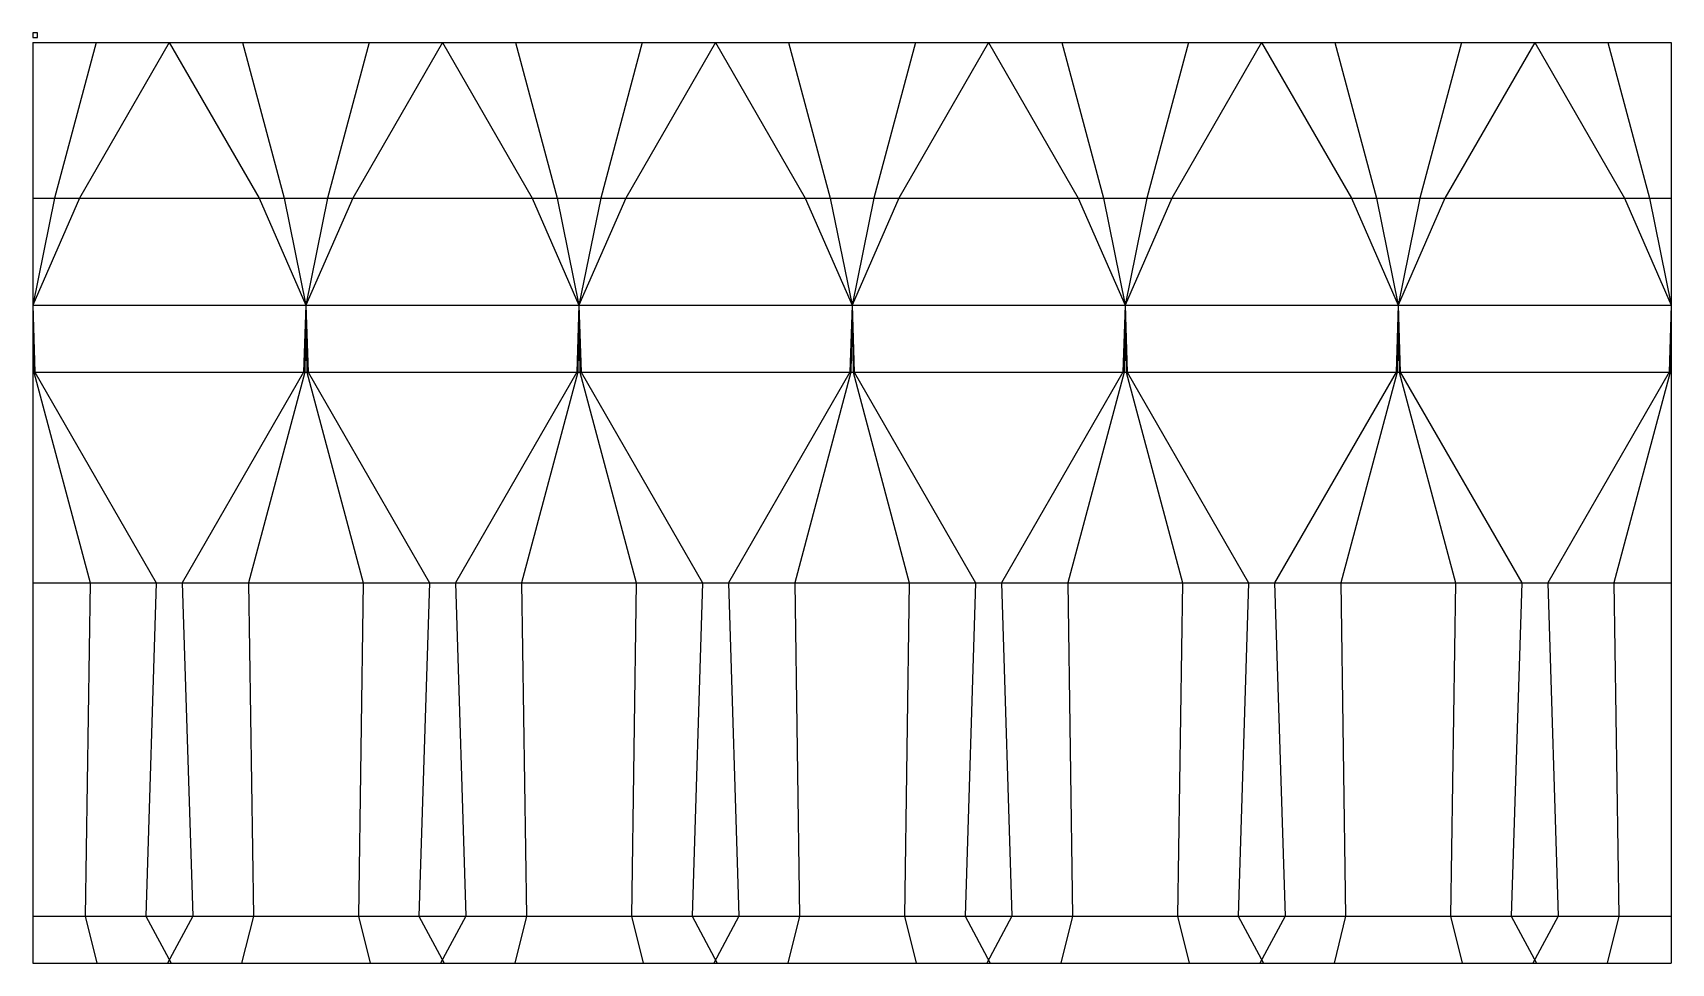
# Model space of a CAD drawing. Extents: x -539 to 2855, y -1906 to 20.
import ezdxf

# ---------------------------------------------------------------- set-up
doc = ezdxf.new("R2010")
doc.units = 0

msp = doc.modelspace()

# ---------------------------------------------------------------- linework, layer by layer
at = {"layer": 'CutLine', "color": 250, "linetype": 'CONTINUOUS'}
for p, q in [((-538.6, 0), (2854.6, 0)), ((-538.6, 0), (-538.6, -1905.8)), ((2854.6, 0), (2854.6, -1905.8)), ((-538.6, -1905.8), (2854.6, -1905.8))]:
    msp.add_line(p, q, dxfattribs=at)
at = {"layer": 'MountainLine', "color": 1, "linetype": 'CONTINUOUS'}
for p, q in [((-407.4, 0), (-493.6, -322)), ((-104.3, 0), (-18.1, -322)), ((158.2, 0), (71.9, -322)), ((461.2, 0), (547.5, -322)), ((723.7, 0), (637.5, -322)), ((1026.8, 0), (1113, -322)), ((1289.2, 0), (1203, -322)), ((1592.3, 0), (1678.5, -322)), ((1854.8, 0), (1768.5, -322)), ((2157.8, 0), (2244.1, -322)), ((2420.3, 0), (2334, -322)), ((2723.3, 0), (2809.6, -322)), ((-493.6, -322), (-538.6, -544.1)), ((-538.6, -322), (-493.6, -322)), ((-441.7, -322), (-70, -322)), ((-18.1, -322), (26.9, -544.1)), ((-18.1, -322), (26.9, -322)), ((71.9, -322), (26.9, -544.1)), ((26.9, -322), (71.9, -322)), ((123.9, -322), (495.5, -322)), ((547.5, -322), (592.5, -544.1)), ((547.5, -322), (592.5, -322)), ((637.5, -322), (592.5, -544.1)), ((592.5, -322), (637.5, -322)), ((689.4, -322), (1061, -322)), ((1113, -322), (1158, -544.1)), ((1113, -322), (1158, -322)), ((1203, -322), (1158, -544.1)), ((1158, -322), (1203, -322)), ((1254.9, -322), (1626.6, -322)), ((1678.5, -322), (1723.5, -544.1)), ((1678.5, -322), (1723.5, -322)), ((1768.5, -322), (1723.5, -544.1)), ((1723.5, -322), (1768.5, -322)), ((1820.5, -322), (2192.1, -322)), ((2244.1, -322), (2289, -544.1)), ((2244.1, -322), (2289, -322)), ((2334, -322), (2289, -544.1)), ((2289, -322), (2334, -322)), ((2386, -322), (2757.6, -322)), ((2809.6, -322), (2854.6, -544.1)), ((2809.6, -322), (2854.6, -322)), ((-538.6, -544.1), (-536.5, -682.6)), ((26.9, -544.1), (24.8, -682.6)), ((26.9, -544.1), (29, -682.6)), ((592.5, -544.1), (590.4, -682.6)), ((592.5, -544.1), (594.5, -682.6)), ((1158, -544.1), (1155.9, -682.6)), ((1158, -544.1), (1160.1, -682.6)), ((1723.5, -544.1), (1721.4, -682.6)), ((1723.5, -544.1), (1725.6, -682.6)), ((2289, -544.1), (2287, -682.6)), ((2289, -544.1), (2291.1, -682.6)), ((2854.6, -544.1), (2852.5, -682.6)), ((-538.6, -682.6), (-536.5, -682.6)), ((-536.5, -682.6), (-419.9, -1118.3)), ((-534.1, -682.6), (22.4, -682.6)), ((24.8, -682.6), (-91.8, -1118.3)), ((24.8, -682.6), (26.9, -682.6)), ((26.9, -682.6), (29, -682.6)), ((29, -682.6), (145.7, -1118.3)), ((31.4, -682.6), (588, -682.6)), ((590.4, -682.6), (473.7, -1118.3)), ((590.4, -682.6), (592.5, -682.6)), ((592.5, -682.6), (594.5, -682.6)), ((594.5, -682.6), (711.2, -1118.3)), ((596.9, -682.6), (1153.5, -682.6)), ((1155.9, -682.6), (1039.3, -1118.3)), ((1155.9, -682.6), (1158, -682.6)), ((1158, -682.6), (1160.1, -682.6)), ((1160.1, -682.6), (1276.7, -1118.3)), ((1162.5, -682.6), (1719, -682.6)), ((1721.4, -682.6), (1604.8, -1118.3)), ((1721.4, -682.6), (1723.5, -682.6)), ((1723.5, -682.6), (1725.6, -682.6)), ((1725.6, -682.6), (1842.3, -1118.3)), ((1728, -682.6), (2284.6, -682.6)), ((2287, -682.6), (2170.3, -1118.3)), ((2287, -682.6), (2289, -682.6)), ((2289, -682.6), (2291.1, -682.6)), ((2291.1, -682.6), (2407.8, -1118.3)), ((2293.5, -682.6), (2850.1, -682.6)), ((2852.5, -682.6), (2735.8, -1118.3)), ((2852.5, -682.6), (2854.6, -682.6)), ((-419.9, -1118.3), (-429.9, -1808.7)), ((-419.9, -1118.3), (-282.8, -1118.3)), ((-228.9, -1118.3), (-91.8, -1118.3)), ((-91.8, -1118.3), (-81.8, -1808.7)), ((145.7, -1118.3), (135.7, -1808.7)), ((145.7, -1118.3), (282.8, -1118.3)), ((336.6, -1118.3), (473.7, -1118.3)), ((473.7, -1118.3), (483.7, -1808.7)), ((711.2, -1118.3), (701.2, -1808.7)), ((711.2, -1118.3), (848.3, -1118.3)), ((902.2, -1118.3), (1039.3, -1118.3)), ((1039.3, -1118.3), (1049.3, -1808.7)), ((1276.7, -1118.3), (1266.7, -1808.7)), ((1276.7, -1118.3), (1413.8, -1118.3)), ((1467.7, -1118.3), (1604.8, -1118.3)), ((1604.8, -1118.3), (1614.8, -1808.7)), ((1842.3, -1118.3), (1832.3, -1808.7)), ((1842.3, -1118.3), (1979.4, -1118.3)), ((2033.2, -1118.3), (2170.3, -1118.3)), ((2170.3, -1118.3), (2180.3, -1808.7)), ((2407.8, -1118.3), (2397.8, -1808.7)), ((2407.8, -1118.3), (2544.9, -1118.3)), ((2598.7, -1118.3), (2735.8, -1118.3)), ((2735.8, -1118.3), (2745.8, -1808.7)), ((-538.6, -1808.7), (-429.9, -1808.7)), ((-429.9, -1808.7), (-405.7, -1905.8)), ((-304.3, -1808.7), (-207.4, -1808.7)), ((-81.8, -1808.7), (-106, -1905.8)), ((-81.8, -1808.7), (26.9, -1808.7)), ((26.9, -1808.7), (135.7, -1808.7)), ((135.7, -1808.7), (159.8, -1905.8)), ((261.2, -1808.7), (358.2, -1808.7)), ((483.7, -1808.7), (459.6, -1905.8)), ((483.7, -1808.7), (592.5, -1808.7)), ((592.5, -1808.7), (701.2, -1808.7)), ((701.2, -1808.7), (725.4, -1905.8)), ((826.8, -1808.7), (923.7, -1808.7)), ((1049.3, -1808.7), (1025.1, -1905.8)), ((1049.3, -1808.7), (1158, -1808.7)), ((1158, -1808.7), (1266.7, -1808.7)), ((1266.7, -1808.7), (1290.9, -1905.8)), ((1392.3, -1808.7), (1489.2, -1808.7)), ((1614.8, -1808.7), (1590.6, -1905.8)), ((1614.8, -1808.7), (1723.5, -1808.7)), ((1723.5, -1808.7), (1832.3, -1808.7)), ((1832.3, -1808.7), (1856.4, -1905.8)), ((1957.8, -1808.7), (2054.8, -1808.7)), ((2180.3, -1808.7), (2156.2, -1905.8)), ((2180.3, -1808.7), (2289, -1808.7)), ((2289, -1808.7), (2397.8, -1808.7)), ((2397.8, -1808.7), (2421.9, -1905.8)), ((2523.3, -1808.7), (2620.3, -1808.7)), ((2745.8, -1808.7), (2721.7, -1905.8)), ((2745.8, -1808.7), (2854.6, -1808.7))]:
    msp.add_line(p, q, dxfattribs=at)
at = {"layer": 'reference 10mm', "color": 250, "linetype": 'CONTINUOUS'}
for p, q in [((-528.6, 20), (-538.6, 20)), ((-538.6, 20), (-538.6, 10)), ((-538.6, 10), (-528.6, 10)), ((-528.6, 10), (-528.6, 20))]:
    msp.add_line(p, q, dxfattribs=at)
at = {"layer": 'ValleyLine', "color": 5, "linetype": 'CONTINUOUS'}
for p, q in [((-255.8, 0), (-441.7, -322)), ((-255.8, 0), (-70, -322)), ((309.7, 0), (123.9, -322)), ((309.7, 0), (495.5, -322)), ((875.2, 0), (689.4, -322)), ((875.2, 0), (1061, -322)), ((1440.8, 0), (1254.9, -322)), ((1440.8, 0), (1626.6, -322)), ((2006.3, 0), (1820.5, -322)), ((2006.3, 0), (2192.1, -322)), ((2571.8, 0), (2386, -322)), ((2571.8, 0), (2757.6, -322)), ((-441.7, -322), (-538.6, -544.1)), ((-493.6, -322), (-441.7, -322)), ((-70, -322), (26.9, -544.1)), ((-70, -322), (-18.1, -322)), ((123.9, -322), (26.9, -544.1)), ((71.9, -322), (123.9, -322)), ((495.5, -322), (592.5, -544.1)), ((495.5, -322), (547.5, -322)), ((689.4, -322), (592.5, -544.1)), ((637.5, -322), (689.4, -322)), ((1061, -322), (1158, -544.1)), ((1061, -322), (1113, -322)), ((1254.9, -322), (1158, -544.1)), ((1203, -322), (1254.9, -322)), ((1626.6, -322), (1723.5, -544.1)), ((1626.6, -322), (1678.5, -322)), ((1820.5, -322), (1723.5, -544.1)), ((1768.5, -322), (1820.5, -322)), ((2192.1, -322), (2289, -544.1)), ((2192.1, -322), (2244.1, -322)), ((2386, -322), (2289, -544.1)), ((2334, -322), (2386, -322)), ((2757.6, -322), (2854.6, -544.1)), ((2757.6, -322), (2809.6, -322)), ((-538.6, -544.1), (-534.1, -682.6)), ((-538.6, -544.1), (26.9, -544.1)), ((26.9, -544.1), (22.4, -682.6)), ((26.9, -544.1), (31.4, -682.6)), ((26.9, -544.1), (592.5, -544.1)), ((592.5, -544.1), (588, -682.6)), ((592.5, -544.1), (596.9, -682.6)), ((592.5, -544.1), (1158, -544.1)), ((1158, -544.1), (1153.5, -682.6)), ((1158, -544.1), (1162.5, -682.6)), ((1158, -544.1), (1723.5, -544.1)), ((1723.5, -544.1), (1719, -682.6)), ((1723.5, -544.1), (1728, -682.6)), ((1723.5, -544.1), (2289, -544.1)), ((2289, -544.1), (2284.6, -682.6)), ((2289, -544.1), (2293.5, -682.6)), ((2289, -544.1), (2854.6, -544.1)), ((2854.6, -544.1), (2850.1, -682.6)), ((-536.5, -682.6), (-534.1, -682.6)), ((-534.1, -682.6), (-282.8, -1118.3)), ((22.4, -682.6), (-228.9, -1118.3)), ((22.4, -682.6), (24.8, -682.6)), ((29, -682.6), (31.4, -682.6)), ((31.4, -682.6), (282.8, -1118.3)), ((588, -682.6), (336.6, -1118.3)), ((588, -682.6), (590.4, -682.6)), ((594.5, -682.6), (596.9, -682.6)), ((596.9, -682.6), (848.3, -1118.3)), ((1153.5, -682.6), (902.2, -1118.3)), ((1153.5, -682.6), (1155.9, -682.6)), ((1160.1, -682.6), (1162.5, -682.6)), ((1162.5, -682.6), (1413.8, -1118.3)), ((1719, -682.6), (1467.7, -1118.3)), ((1719, -682.6), (1721.4, -682.6)), ((1725.6, -682.6), (1728, -682.6)), ((1728, -682.6), (1979.4, -1118.3)), ((2284.6, -682.6), (2033.2, -1118.3)), ((2284.6, -682.6), (2287, -682.6)), ((2291.1, -682.6), (2293.5, -682.6)), ((2293.5, -682.6), (2544.9, -1118.3)), ((2850.1, -682.6), (2598.7, -1118.3)), ((2850.1, -682.6), (2852.5, -682.6)), ((-538.6, -1118.3), (-419.9, -1118.3)), ((-282.8, -1118.3), (-304.3, -1808.7)), ((-282.8, -1118.3), (-228.9, -1118.3)), ((-228.9, -1118.3), (-207.4, -1808.7)), ((-91.8, -1118.3), (26.9, -1118.3)), ((26.9, -1118.3), (145.7, -1118.3)), ((282.8, -1118.3), (261.2, -1808.7)), ((282.8, -1118.3), (336.6, -1118.3)), ((336.6, -1118.3), (358.2, -1808.7)), ((473.7, -1118.3), (592.5, -1118.3)), ((592.5, -1118.3), (711.2, -1118.3)), ((848.3, -1118.3), (826.8, -1808.7)), ((848.3, -1118.3), (902.2, -1118.3)), ((902.2, -1118.3), (923.7, -1808.7)), ((1039.3, -1118.3), (1158, -1118.3)), ((1158, -1118.3), (1276.7, -1118.3)), ((1413.8, -1118.3), (1392.3, -1808.7)), ((1413.8, -1118.3), (1467.7, -1118.3)), ((1467.7, -1118.3), (1489.2, -1808.7)), ((1604.8, -1118.3), (1723.5, -1118.3)), ((1723.5, -1118.3), (1842.3, -1118.3)), ((1979.4, -1118.3), (1957.8, -1808.7)), ((1979.4, -1118.3), (2033.2, -1118.3)), ((2033.2, -1118.3), (2054.8, -1808.7)), ((2170.3, -1118.3), (2289, -1118.3)), ((2289, -1118.3), (2407.8, -1118.3)), ((2544.9, -1118.3), (2523.3, -1808.7)), ((2544.9, -1118.3), (2598.7, -1118.3)), ((2598.7, -1118.3), (2620.3, -1808.7)), ((2735.8, -1118.3), (2854.6, -1118.3)), ((-429.9, -1808.7), (-304.3, -1808.7)), ((-304.3, -1808.7), (-252.2, -1905.8)), ((-207.4, -1808.7), (-259.4, -1905.8)), ((-207.4, -1808.7), (-81.8, -1808.7)), ((135.7, -1808.7), (261.2, -1808.7)), ((261.2, -1808.7), (313.3, -1905.8)), ((358.2, -1808.7), (306.1, -1905.8)), ((358.2, -1808.7), (483.7, -1808.7)), ((701.2, -1808.7), (826.8, -1808.7)), ((826.8, -1808.7), (878.8, -1905.8)), ((923.7, -1808.7), (871.6, -1905.8)), ((923.7, -1808.7), (1049.3, -1808.7)), ((1266.7, -1808.7), (1392.3, -1808.7)), ((1392.3, -1808.7), (1444.3, -1905.8)), ((1489.2, -1808.7), (1437.2, -1905.8)), ((1489.2, -1808.7), (1614.8, -1808.7)), ((1832.3, -1808.7), (1957.8, -1808.7)), ((1957.8, -1808.7), (2009.9, -1905.8)), ((2054.8, -1808.7), (2002.7, -1905.8)), ((2054.8, -1808.7), (2180.3, -1808.7)), ((2397.8, -1808.7), (2523.3, -1808.7)), ((2523.3, -1808.7), (2575.4, -1905.8)), ((2620.3, -1808.7), (2568.2, -1905.8)), ((2620.3, -1808.7), (2745.8, -1808.7))]:
    msp.add_line(p, q, dxfattribs=at)

doc.saveas('drawing.dxf')
